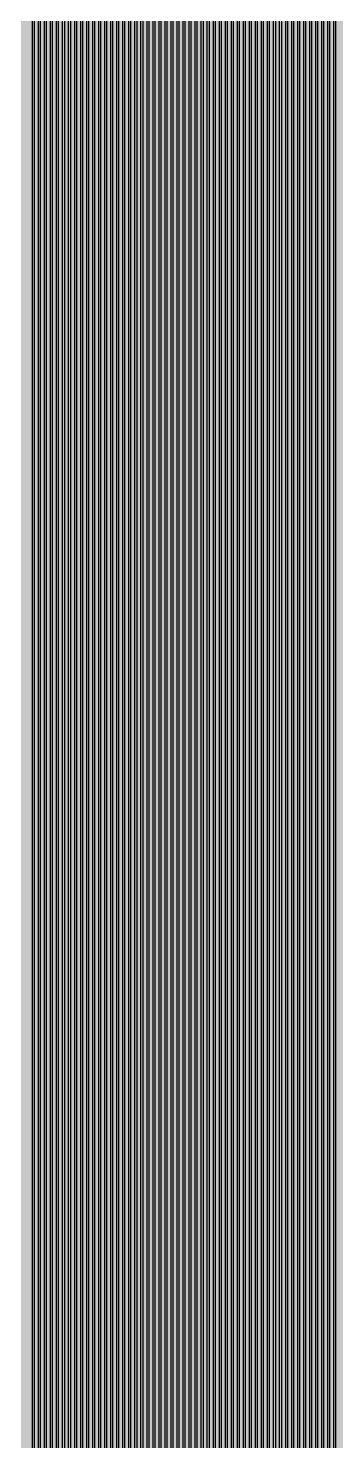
# Model space of a CAD drawing. Header units: metres. Extents: x -7231 to 10969, y -37556 to 1873.
# Drawn here: x 1692 to 2049, y -4676 to -3039 of the extents above; entities that cross this region are included whole.
import ezdxf

# ---------------------------------------------------------------- set-up
doc = ezdxf.new("R2010")
doc.units = ezdxf.units.M
doc.layers.add('Metal1', color=4, linetype='CONTINUOUS')
doc.layers.add('Polyimide', color=7, linetype='CONTINUOUS')

msp = doc.modelspace()

# ---------------------------------------------------------------- hatches: boundary and pattern name
at = {"layer": 'Polyimide'}
msp.add_hatch(color=7, dxfattribs=at).paths.add_polyline_path([(4065.7, -468), (4066.7, -502), (4068.5, -536), (4071.4, -570), (4075.5, -604), (4081, -638), (4088, -672), (4096.5, -706), (4106.6, -740), (4118.3, -774), (4131.6, -808), (4146.5, -842), (4162.9, -876), (4180.7, -910), (4199.8, -944), (4220.2, -978), (4241.7, -1012), (4264.2, -1046), (4287.5, -1080), (4311.5, -1114), (4336, -1148), (4360.9, -1182), (4385.9, -1216), (4410.9, -1250), (4435.7, -1284), (4460.2, -1318), (4484.2, -1352), (4507.5, -1385.9), (4530, -1419.9), (4551.5, -1453.9), (4571.9, -1487.9), (4591.1, -1521.9), (4608.9, -1555.9), (4625.3, -1589.9), (4640.1, -1623.9), (4653.4, -1657.9), (4665.1, -1691.9), (4675.2, -1725.9), (4683.7, -1759.9), (4690.7, -1793.9), (4696.2, -1827.9), (4700.3, -1861.9), (4703.2, -1895.9), (4705.1, -1929.9), (4706.1, -1963.9), (4706.4, -1997.9), (4706.5, -2031.9), (4706.5, -4793), (4710, -4838.4), (4720.2, -4882.7), (4737.1, -4925), (4760.1, -4964.2), (4788.9, -4999.5), (4822.6, -5030), (4860.5, -5055.1), (4901.8, -5074.2), (4901.8, -5074.2), (4970.7, -5105.2), (5034.7, -5145.3), (5092.8, -5193.5), (5143.8, -5249.2), (5186.9, -5311.2), (5221.2, -5378.4), (5246.2, -5449.7), (5261.4, -5523.7), (5266.5, -5599), (5261.4, -5674.3), (5246.2, -5748.3), (5221.2, -5819.6), (5186.9, -5886.8), (5143.8, -5948.8), (5092.8, -6004.5), (5034.7, -6052.7), (4970.7, -6092.8), (4901.8, -6123.8), (4860.5, -6142.9), (4822.6, -6168), (4788.9, -6198.5), (4760.1, -6233.8), (4737.1, -6273), (4720.2, -6315.3), (4710, -6359.6), (4706.5, -6405), (4706.5, -9221.5), (4710, -9266.9), (4720.2, -9311.2), (4737.1, -9353.5), (4760.1, -9392.7), (4788.9, -9428), (4822.6, -9458.5), (4860.5, -9483.6), (4901.8, -9502.7), (4970.7, -9533.7), (5034.7, -9573.8), (5092.8, -9622), (5143.8, -9677.7), (5186.9, -9739.7), (5221.2, -9806.9), (5246.2, -9878.2), (5261.4, -9952.2), (5266.5, -10027.5), (5261.4, -10102.8), (5246.2, -10176.8), (5221.2, -10248.1), (5186.9, -10315.3), (5143.8, -10377.3), (5092.8, -10433), (5034.7, -10481.2), (4970.7, -10521.3), (4901.8, -10552.3), (4860.5, -10571.4), (4822.6, -10596.5), (4788.9, -10627), (4760.1, -10662.3), (4737.1, -10701.5), (4720.2, -10743.8), (4710, -10788.1), (4706.5, -10833.5), (4706.5, -13650), (4710, -13695.4), (4720.2, -13739.7), (4737.1, -13782), (4760.1, -13821.2), (4788.9, -13856.5), (4822.6, -13887), (4860.5, -13912.1), (4901.8, -13931.2), (4970.7, -13962.2), (5034.7, -14002.2), (5092.8, -14050.5), (5143.8, -14106.2), (5186.9, -14168.2), (5221.2, -14235.4), (5246.2, -14306.7), (5261.4, -14380.7), (5266.5, -14456), (5261.4, -14531.3), (5246.2, -14605.3), (5221.2, -14676.5), (5186.9, -14743.8), (5143.8, -14805.8), (5092.8, -14861.5), (5034.7, -14909.7), (4970.7, -14949.8), (4901.8, -14980.8), (4860.5, -14999.9), (4822.6, -15025), (4788.9, -15055.5), (4760.1, -15090.8), (4737.1, -15130), (4720.2, -15172.3), (4710, -15216.6), (4706.5, -15262), (4706.5, -15456), (4720.9, -15750), (4764.1, -16041.3), (4835.7, -16326.8), (4934.9, -16604), (5060.7, -16870.2), (5212.1, -17122.7), (5387.5, -17359.2), (5585.2, -17577.3), (5803.3, -17775), (6039.8, -17950.4), (6292.3, -18101.8), (6558.4, -18227.6), (6835.6, -18326.8), (7121.2, -18398.3), (7412.4, -18441.5), (7706.5, -18456), (9969, -18456), (10047.4, -18459.8), (10125.1, -18471.4), (10201.2, -18490.4), (10275.2, -18516.9), (10346.1, -18550.5), (10413.5, -18590.8), (10476.5, -18637.6), (10534.7, -18690.3), (10587.4, -18748.5), (10634.2, -18811.5), (10674.5, -18878.9), (10708.1, -18949.8), (10734.6, -19023.8), (10753.6, -19099.9), (10765.2, -19177.6), (10769, -19256), (10769, -20895.8), (10730.2, -20951.4), (10694.6, -21009.1), (10662.2, -21068.6), (10633.2, -21129.9), (10607.6, -21192.7), (10585.5, -21256.7), (10566.9, -21322), (10552, -21388.1), (10540.8, -21455), (10533.4, -21522.3), (10529.6, -21590), (10529.6, -21657.8), (10533.4, -21725.5), (10540.8, -21792.9), (10552, -21859.7), (10566.9, -21925.9), (10585.5, -21991.1), (10607.6, -22055.2), (10633.2, -22117.9), (10662.2, -22179.2), (10694.6, -22238.7), (10730.2, -22296.4), (10769, -22352), (10769, -32454.2), (10728.7, -32510.5), (10691.7, -32568.9), (10658, -32629.3), (10627.8, -32691.6), (10601.2, -32755.4), (10578.2, -32820.7), (10558.9, -32887.1), (10543.4, -32954.5), (10531.8, -33022.7), (10524, -33091.4), (10520.1, -33160.5), (10520.1, -33229.7), (10524, -33298.8), (10531.8, -33367.5), (10543.4, -33435.7), (10558.9, -33503.1), (10578.2, -33569.5), (10601.2, -33634.8), (10627.8, -33698.6), (10658, -33760.8), (10691.7, -33821.3), (10728.7, -33879.7), (10769, -33936), (10769, -36556), (10765.2, -36634.4), (10753.6, -36712.1), (10734.6, -36788.2), (10708.1, -36862.1), (10674.5, -36933.1), (10634.2, -37000.5), (10587.4, -37063.5), (10534.7, -37121.7), (10476.5, -37174.4), (10413.5, -37221.2), (10346.1, -37261.5), (10275.2, -37295.1), (10201.2, -37321.6), (10125.1, -37340.6), (10047.4, -37352.1), (9969, -37356), (-6231, -37356), (-6309.4, -37352.1), (-6387.1, -37340.6), (-6463.2, -37321.6), (-6537.2, -37295.1), (-6608.1, -37261.5), (-6675.5, -37221.2), (-6738.5, -37174.4), (-6796.7, -37121.7), (-6849.4, -37063.5), (-6896.2, -37000.5), (-6936.5, -36933.1), (-6970.1, -36862.1), (-6996.6, -36788.2), (-7015.6, -36712.1), (-7027.2, -36634.4), (-7031, -36556), (-7031, -33936), (-6990.7, -33879.8), (-6953.7, -33821.3), (-6920, -33760.9), (-6889.8, -33698.6), (-6863.2, -33634.8), (-6840.2, -33569.5), (-6820.9, -33503.1), (-6805.4, -33435.7), (-6793.7, -33367.5), (-6785.9, -33298.8), (-6782, -33229.7), (-6782, -33160.5), (-6785.9, -33091.4), (-6793.7, -33022.7), (-6805.4, -32954.5), (-6820.9, -32887.1), (-6840.2, -32820.6), (-6863.2, -32755.4), (-6889.8, -32691.5), (-6920, -32629.3), (-6953.7, -32568.9), (-6990.7, -32510.4), (-7031, -32454.2), (-7031, -22364.8), (-6990.7, -22308.6), (-6953.7, -22250.1), (-6920, -22189.7), (-6889.8, -22127.5), (-6863.2, -22063.6), (-6840.2, -21998.4), (-6820.9, -21931.9), (-6805.4, -21864.5), (-6793.7, -21796.3), (-6785.9, -21727.6), (-6782, -21658.5), (-6782, -21589.3), (-6785.9, -21520.3), (-6793.7, -21451.5), (-6805.4, -21383.3), (-6820.9, -21315.9), (-6840.2, -21249.5), (-6863.2, -21184.2), (-6889.8, -21120.4), (-6920, -21058.1), (-6953.7, -20997.7), (-6990.7, -20939.3), (-7031, -20883), (-7031, -19256), (-7027.2, -19177.6), (-7015.6, -19099.9), (-6996.6, -19023.8), (-6970.1, -18949.8), (-6936.5, -18878.9), (-6896.2, -18811.5), (-6849.4, -18748.5), (-6796.7, -18690.3), (-6738.5, -18637.6), (-6675.5, -18590.8), (-6608.1, -18550.5), (-6537.2, -18516.9), (-6463.2, -18490.4), (-6387.1, -18471.4), (-6309.4, -18459.8), (-6231, -18456), (-3968.5, -18456), (-3674.4, -18441.5), (-3383.2, -18398.3), (-3097.6, -18326.8), (-2820.4, -18227.6), (-2554.3, -18101.8), (-2301.8, -17950.4), (-2065.3, -17775), (-1847.2, -17577.3), (-1649.5, -17359.2), (-1474.1, -17122.7), (-1322.7, -16870.2), (-1196.9, -16604), (-1097.7, -16326.8), (-1026.1, -16041.3), (-982.9, -15750), (-968.5, -15456), (-968.5, -15262), (-972, -15216.6), (-982.2, -15172.3), (-999.1, -15130), (-1022.1, -15090.8), (-1050.9, -15055.5), (-1084.6, -15025), (-1122.5, -14999.9), (-1163.8, -14980.8), (-1232.7, -14949.8), (-1296.7, -14909.7), (-1354.8, -14861.5), (-1405.8, -14805.8), (-1448.9, -14743.8), (-1483.2, -14676.5), (-1508.2, -14605.3), (-1523.4, -14531.3), (-1528.5, -14456), (-1523.4, -14380.7), (-1508.2, -14306.7), (-1483.2, -14235.4), (-1448.9, -14168.2), (-1405.8, -14106.2), (-1354.8, -14050.5), (-1296.7, -14002.2), (-1232.7, -13962.2), (-1163.8, -13931.2), (-1122.5, -13912.1), (-1084.6, -13887), (-1050.9, -13856.5), (-1022.1, -13821.2), (-999.1, -13782), (-982.2, -13739.7), (-972, -13695.4), (-968.5, -13650), (-968.5, -12309.6), (-972, -12264.3), (-982.2, -12219.9), (-999.1, -12177.7), (-1022.1, -12138.5), (-1050.9, -12103.2), (-1084.6, -12072.6), (-1122.5, -12047.5), (-1163.8, -12028.5), (-1232.7, -11997.4), (-1296.7, -11957.4), (-1354.8, -11909.1), (-1405.8, -11853.5), (-1448.9, -11791.5), (-1483.2, -11724.2), (-1508.2, -11653), (-1523.4, -11579), (-1528.5, -11503.7), (-1523.4, -11428.3), (-1508.2, -11354.4), (-1483.2, -11283.1), (-1448.9, -11215.9), (-1405.8, -11153.8), (-1354.8, -11098.2), (-1296.7, -11049.9), (-1232.7, -11009.9), (-1163.8, -10978.8), (-1122.5, -10959.8), (-1084.6, -10934.7), (-1050.9, -10904.1), (-1022.1, -10868.9), (-999.1, -10829.6), (-982.2, -10787.4), (-972, -10743), (-968.5, -10697.7), (-968.5, -9357.3), (-972, -9311.9), (-982.2, -9267.6), (-999.1, -9225.4), (-1022.1, -9186.1), (-1050.9, -9150.8), (-1084.6, -9120.3), (-1122.5, -9095.2), (-1163.8, -9076.2), (-1163.8, -9076.2), (-1232.7, -9045.1), (-1296.7, -9005.1), (-1354.8, -8956.8), (-1405.8, -8901.1), (-1448.9, -8839.1), (-1483.2, -8771.9), (-1508.2, -8700.6), (-1523.4, -8626.7), (-1528.5, -8551.3), (-1523.4, -8476), (-1508.2, -8402), (-1483.2, -8330.8), (-1448.9, -8263.5), (-1405.8, -8201.5), (-1354.8, -8145.9), (-1296.7, -8097.6), (-1232.7, -8057.6), (-1163.8, -8026.5), (-1163.8, -8026.5), (-1122.5, -8007.4), (-1084.6, -7982.4), (-1050.9, -7951.8), (-1022.1, -7916.5), (-999.1, -7877.3), (-982.2, -7835), (-972, -7790.7), (-968.5, -7745.4), (-968.5, -6405), (-972, -6359.6), (-982.2, -6315.3), (-999.1, -6273), (-1022.1, -6233.8), (-1050.9, -6198.5), (-1084.6, -6168), (-1122.5, -6142.9), (-1163.8, -6123.8), (-1163.8, -6123.8), (-1232.7, -6092.8), (-1296.7, -6052.7), (-1354.8, -6004.5), (-1405.8, -5948.8), (-1448.9, -5886.8), (-1483.2, -5819.6), (-1508.2, -5748.3), (-1523.4, -5674.3), (-1528.5, -5599), (-1523.4, -5523.7), (-1508.2, -5449.7), (-1483.2, -5378.4), (-1448.9, -5311.2), (-1405.8, -5249.2), (-1354.8, -5193.5), (-1296.7, -5145.3), (-1232.7, -5105.2), (-1163.8, -5074.2), (-1163.8, -5074.2), (-1122.5, -5055.1), (-1084.6, -5030), (-1050.9, -4999.5), (-1022.1, -4964.2), (-999.1, -4925), (-982.2, -4882.7), (-972, -4838.4), (-968.5, -4793), (-968.5, -2031.9), (-968.4, -1997.9), (-968.1, -1963.9), (-967.1, -1929.9), (-965.2, -1895.9), (-962.2, -1861.9), (-958, -1827.9), (-952.4, -1793.9), (-945.3, -1759.9), (-936.6, -1725.9), (-926.4, -1691.9), (-914.4, -1657.9), (-900.9, -1623.9), (-885.7, -1589.9), (-869.1, -1555.9), (-850.9, -1521.9), (-831.4, -1487.9), (-810.6, -1453.9), (-788.7, -1419.9), (-765.8, -1385.9), (-742.1, -1352), (-717.6, -1318), (-692.7, -1284), (-667.4, -1250), (-641.9, -1216), (-616.4, -1182), (-591.1, -1148), (-566.1, -1114), (-541.7, -1080), (-517.9, -1046), (-495, -1012), (-473.1, -978), (-452.4, -944), (-432.8, -910), (-414.7, -876), (-398, -842), (-382.9, -808), (-369.3, -774), (-357.4, -740), (-347.1, -706), (-338.4, -672), (-331.3, -638), (-325.7, -604), (-321.5, -570), (-318.6, -536), (-316.7, -502), (-315.7, -468), (-315.3, -434), (-315.2, -400), (-315.2, 401), (-315.2, 451), (-315.2, 1644), (-270.2, 1644), (-270, 1637.1), (-269.4, 1630.3), (-268.2, 1623.5), (-266.7, 1616.8), (-264.7, 1610.2), (-262.3, 1603.8), (-259.4, 1597.6), (-256.2, 1591.5), (-252.6, 1585.7), (-248.6, 1580.1), (-244.2, 1574.8), (-239.5, 1569.8), (-234.5, 1565.1), (-229.2, 1560.7), (-223.6, 1556.7), (-217.8, 1553.1), (-211.7, 1549.8), (-205.4, 1547), (-199, 1544.6), (-192.4, 1542.6), (-185.7, 1541), (-179, 1539.9), (-172.1, 1539.2), (-165.2, 1539), (-158.4, 1539.2), (-151.5, 1539.9), (-144.8, 1541), (-138.1, 1542.6), (-131.5, 1544.6), (-125.1, 1547), (-118.8, 1549.8), (-112.8, 1553.1), (-106.9, 1556.7), (-101.3, 1560.7), (-96, 1565.1), (-91, 1569.8), (-86.3, 1574.8), (-81.9, 1580.1), (-77.9, 1585.7), (-74.3, 1591.5), (-71.1, 1597.6), (-68.2, 1603.8), (-65.8, 1610.2), (-63.8, 1616.8), (-62.3, 1623.5), (-61.1, 1630.3), (-60.5, 1637.1), (-60.2, 1644), (1853, 1644), (1853, 1573), (3815.2, 1573), (3815.5, 1579.5), (3816.1, 1586.1), (3817.2, 1592.5), (3818.7, 1598.9), (3820.6, 1605.1), (3822.9, 1611.3), (3825.6, 1617.2), (3828.6, 1623), (3832.1, 1628.6), (3835.9, 1633.9), (3840.1, 1638.9), (3844.5, 1643.7), (3849.3, 1648.2), (3854.4, 1652.3), (3859.7, 1656.1), (3865.2, 1659.6), (3871, 1662.7), (3877, 1665.4), (3883.1, 1667.7), (3889.4, 1669.6), (3895.7, 1671.1), (3902.2, 1672.1), (3908.7, 1672.8), (3915.2, 1673), (3921.8, 1672.8), (3928.3, 1672.1), (3934.8, 1671.1), (3941.1, 1669.6), (3947.4, 1667.7), (3953.5, 1665.4), (3959.5, 1662.7), (3965.2, 1659.6), (3970.8, 1656.1), (3976.1, 1652.3), (3981.2, 1648.2), (3986, 1643.7), (3990.4, 1638.9), (3994.6, 1633.9), (3998.4, 1628.6), (4001.9, 1623), (4004.9, 1617.2), (4007.6, 1611.3), (4009.9, 1605.1), (4011.8, 1598.9), (4013.3, 1592.5), (4014.4, 1586.1), (4015, 1579.5), (4015.2, 1573), (4065.2, 1573), (4065.2, 451), (4065.2, 401), (4065.2, -400), (4065.3, -434), (4065.7, -468)])

# ---------------------------------------------------------------- linework, layer by layer
at = {"layer": 'Metal1'}
for points in [[(1696.5, -16631.9), (1696.5, -2031.9), (1696.1, -1987.9), (1695.8, -1943.9), (1695.4, -1899.9), (1695.1, -1855.8), (1694.7, -1811.8), (1694.4, -1767.8), (1694, -1723.8), (1693.7, -1679.8), (1693.3, -1635.8), (1693, -1591.7), (1692.7, -1547.7), (1692.4, -1503.7), (1692.1, -1459.7), (1691.8, -1415.7), (1691.5, -1371.6)], [(1693.5, -1371.6), (1693.8, -1415.6), (1694.1, -1459.7), (1694.4, -1503.7), (1694.7, -1547.7), (1695, -1591.7), (1695.3, -1635.7), (1695.7, -1679.8), (1696, -1723.8), (1696.4, -1767.8), (1696.7, -1811.8), (1697.1, -1855.8), (1697.4, -1899.8), (1697.8, -1943.9), (1698.1, -1987.9), (1698.5, -2031.9), (1698.5, -16631.9)], [(1703.5, -16631.9), (1703.5, -2031.9), (1703.1, -1987.9), (1702.8, -1943.9), (1702.4, -1899.9), (1702, -1855.8), (1701.6, -1811.8), (1701.3, -1767.8), (1700.9, -1723.8), (1700.5, -1679.8), (1700.2, -1635.8), (1699.8, -1591.7), (1699.5, -1547.7), (1699.2, -1503.7), (1698.9, -1459.7), (1698.6, -1415.7), (1698.3, -1371.6)], [(1700.3, -1371.6), (1700.6, -1415.6), (1700.9, -1459.7), (1701.2, -1503.7), (1701.5, -1547.7), (1701.8, -1591.7), (1702.2, -1635.7), (1702.5, -1679.8), (1702.9, -1723.8), (1703.3, -1767.8), (1703.6, -1811.8), (1704, -1855.8), (1704.4, -1899.8), (1704.8, -1943.9), (1705.1, -1987.9), (1705.5, -2031.9), (1705.5, -16631.9)], [(1710.5, -16631.9), (1710.5, -2031.9), (1710, -1987.9), (1709.6, -1943.9), (1709.1, -1899.9), (1708.6, -1855.8), (1708.2, -1811.8), (1707.7, -1767.8), (1707.2, -1723.8), (1706.8, -1679.8), (1706.3, -1635.8), (1705.9, -1591.7), (1705.5, -1547.7), (1705.1, -1503.7), (1704.7, -1459.7), (1704.3, -1415.7), (1703.9, -1371.6)], [(1705.9, -1371.6), (1706.3, -1415.6), (1706.7, -1459.7), (1707.1, -1503.7), (1707.5, -1547.7), (1707.9, -1591.7), (1708.3, -1635.7), (1708.8, -1679.8), (1709.2, -1723.8), (1709.7, -1767.8), (1710.2, -1811.8), (1710.6, -1855.8), (1711.1, -1899.8), (1711.6, -1943.9), (1712, -1987.9), (1712.5, -2031.9), (1712.5, -16631.9)], [(1717.5, -16631.9), (1717.5, -2031.9), (1716.9, -1987.9), (1716.4, -1943.9), (1715.8, -1899.9), (1715.2, -1855.9), (1714.7, -1811.8), (1714.1, -1767.8), (1713.5, -1723.8), (1713, -1679.8), (1712.5, -1635.8), (1711.9, -1591.7), (1711.4, -1547.7), (1711, -1503.7), (1710.5, -1459.7), (1710, -1415.7), (1709.6, -1371.6)], [(1711.6, -1371.6), (1712, -1415.6), (1712.5, -1459.7), (1713, -1503.7), (1713.4, -1547.7), (1713.9, -1591.7), (1714.5, -1635.7), (1715, -1679.7), (1715.5, -1723.8), (1716.1, -1767.8), (1716.7, -1811.8), (1717.2, -1855.8), (1717.8, -1899.8), (1718.4, -1943.9), (1718.9, -1987.9), (1719.5, -2031.9), (1719.5, -16631.9)], [(1724.5, -16631.9), (1724.5, -2031.9), (1723.8, -1987.9), (1723.2, -1943.9), (1722.5, -1899.9), (1721.9, -1855.9), (1721.2, -1811.8), (1720.5, -1767.8), (1719.9, -1723.8), (1719.2, -1679.8), (1718.6, -1635.8), (1718, -1591.7), (1717.4, -1547.7), (1716.8, -1503.7), (1716.3, -1459.7), (1715.8, -1415.7), (1715.2, -1371.6)], [(1717.2, -1371.6), (1717.8, -1415.6), (1718.3, -1459.7), (1718.8, -1503.7), (1719.4, -1547.7), (1720, -1591.7), (1720.6, -1635.7), (1721.2, -1679.7), (1721.9, -1723.8), (1722.5, -1767.8), (1723.2, -1811.8), (1723.9, -1855.8), (1724.5, -1899.8), (1725.2, -1943.9), (1725.8, -1987.9), (1726.5, -2031.9), (1726.5, -16631.9)], [(1731.5, -16631.9), (1731.5, -2031.9), (1730.7, -1987.9), (1730, -1943.9), (1729.2, -1899.9), (1728.5, -1855.9), (1727.7, -1811.8), (1727, -1767.8), (1726.2, -1723.8), (1725.5, -1679.8), (1724.7, -1635.8), (1724.1, -1591.7), (1723.4, -1547.7), (1722.7, -1503.7), (1722.1, -1459.7), (1721.5, -1415.7), (1720.9, -1371.6)], [(1722.9, -1371.6), (1723.5, -1415.6), (1724.1, -1459.7), (1724.7, -1503.7), (1725.4, -1547.7), (1726.1, -1591.7), (1726.7, -1635.7), (1727.5, -1679.7), (1728.2, -1723.8), (1729, -1767.8), (1729.7, -1811.8), (1730.5, -1855.8), (1731.2, -1899.8), (1732, -1943.9), (1732.7, -1987.9), (1733.5, -2031.9), (1733.5, -16631.9)], [(1738.5, -16631.9), (1738.5, -2031.9), (1737.6, -1987.9), (1736.8, -1943.9), (1735.9, -1899.9), (1735.1, -1855.9), (1734.2, -1811.8), (1733.4, -1767.8), (1732.5, -1723.8), (1731.7, -1679.8), (1730.9, -1635.8), (1730.1, -1591.7), (1729.4, -1547.7), (1728.6, -1503.7), (1727.9, -1459.7), (1727.2, -1415.7), (1726.6, -1371.6)], [(1728.6, -1371.6), (1729.2, -1415.6), (1729.9, -1459.7), (1730.6, -1503.7), (1731.4, -1547.7), (1732.1, -1591.7), (1732.9, -1635.7), (1733.7, -1679.7), (1734.5, -1723.8), (1735.4, -1767.8), (1736.2, -1811.8), (1737.1, -1855.8), (1737.9, -1899.8), (1738.8, -1943.9), (1739.6, -1987.9), (1740.5, -2031.9), (1740.5, -16631.9)], [(1745.5, -16631.9), (1745.5, -2031.9), (1744.6, -1987.9), (1743.6, -1943.9), (1742.7, -1899.9), (1741.7, -1855.9), (1740.8, -1811.8), (1739.8, -1767.8), (1738.9, -1723.8), (1737.9, -1679.8), (1737, -1635.8), (1736.2, -1591.7), (1735.3, -1547.7), (1734.5, -1503.7), (1733.7, -1459.7), (1733, -1415.7), (1732.2, -1371.6)], [(1734.2, -1371.6), (1735, -1415.6), (1735.7, -1459.6), (1736.5, -1503.7), (1737.3, -1547.7), (1738.2, -1591.7), (1739, -1635.7), (1739.9, -1679.7), (1740.9, -1723.8), (1741.8, -1767.8), (1742.8, -1811.8), (1743.7, -1855.8), (1744.7, -1899.8), (1745.6, -1943.9), (1746.6, -1987.9), (1747.5, -2031.9), (1747.5, -16631.9)], [(1752.5, -16631.9), (1752.5, -2031.9), (1751.5, -1987.9), (1750.4, -1943.9), (1749.4, -1899.9), (1748.3, -1855.9), (1747.3, -1811.8), (1746.2, -1767.8), (1745.2, -1723.8), (1744.2, -1679.8), (1743.2, -1635.8), (1742.2, -1591.7), (1741.3, -1547.7), (1740.4, -1503.7), (1739.5, -1459.7), (1738.7, -1415.7), (1737.9, -1371.6)], [(1739.9, -1371.6), (1740.7, -1415.6), (1741.5, -1459.6), (1742.4, -1503.7), (1743.3, -1547.7), (1744.2, -1591.7), (1745.2, -1635.7), (1746.2, -1679.7), (1747.2, -1723.8), (1748.2, -1767.8), (1749.3, -1811.8), (1750.3, -1855.8), (1751.4, -1899.8), (1752.4, -1943.9), (1753.5, -1987.9), (1754.5, -2031.9), (1754.5, -16631.9)], [(1759.5, -16631.9), (1759.5, -2031.9), (1758.4, -1987.9), (1757.2, -1943.9), (1756.1, -1899.9), (1754.9, -1855.9), (1753.8, -1811.8), (1752.7, -1767.8), (1751.5, -1723.8), (1750.4, -1679.8), (1749.3, -1635.8), (1748.3, -1591.7), (1747.3, -1547.7), (1746.3, -1503.7), (1745.3, -1459.7), (1744.4, -1415.7), (1743.5, -1371.6)], [(1745.5, -1371.6), (1746.4, -1415.6), (1747.3, -1459.6), (1748.3, -1503.7), (1749.3, -1547.7), (1750.3, -1591.7), (1751.3, -1635.7), (1752.4, -1679.7), (1753.5, -1723.8), (1754.7, -1767.8), (1755.8, -1811.8), (1756.9, -1855.8), (1758.1, -1899.8), (1759.2, -1943.9), (1760.4, -1987.9), (1761.5, -2031.9), (1761.5, -16631.9)], [(1766.5, -16631.9), (1766.5, -2031.9), (1765.3, -1987.9), (1764, -1943.9), (1762.8, -1899.9), (1761.6, -1855.9), (1760.3, -1811.8), (1759.1, -1767.8), (1757.8, -1723.8), (1756.6, -1679.8), (1755.5, -1635.8), (1754.3, -1591.7), (1753.2, -1547.7), (1752.2, -1503.7), (1751.2, -1459.7), (1750.2, -1415.7), (1749.2, -1371.7)], [(1751.2, -1371.6), (1752.2, -1415.6), (1753.2, -1459.6), (1754.2, -1503.7), (1755.2, -1547.7), (1756.3, -1591.7), (1757.5, -1635.7), (1758.6, -1679.7), (1759.8, -1723.8), (1761.1, -1767.8), (1762.3, -1811.8), (1763.6, -1855.8), (1764.8, -1899.8), (1766, -1943.8), (1767.3, -1987.9), (1768.5, -2031.9), (1768.5, -16631.9)], [(1773.5, -16631.9), (1773.5, -2031.9), (1772.2, -1987.9), (1770.8, -1943.9), (1769.5, -1899.9), (1768.2, -1855.9), (1766.8, -1811.8), (1765.5, -1767.8), (1764.2, -1723.8), (1762.9, -1679.8), (1761.6, -1635.8), (1760.4, -1591.8), (1759.2, -1547.7), (1758.1, -1503.7), (1757, -1459.7), (1755.9, -1415.7), (1754.9, -1371.7)], [(1756.9, -1371.6), (1757.9, -1415.6), (1759, -1459.6), (1760.1, -1503.7), (1761.2, -1547.7), (1762.4, -1591.7), (1763.6, -1635.7), (1764.9, -1679.7), (1766.2, -1723.8), (1767.5, -1767.8), (1768.8, -1811.8), (1770.2, -1855.8), (1771.5, -1899.8), (1772.8, -1943.8), (1774.2, -1987.9), (1775.5, -2031.9), (1775.5, -16631.9)], [(1780.5, -16631.9), (1780.5, -2031.9), (1779.1, -1987.9), (1777.6, -1943.9), (1776.2, -1899.9), (1774.8, -1855.9), (1773.4, -1811.9), (1771.9, -1767.8), (1770.5, -1723.8), (1769.1, -1679.8), (1767.8, -1635.8), (1766.5, -1591.8), (1765.2, -1547.7), (1764, -1503.7), (1762.8, -1459.7), (1761.6, -1415.7), (1760.5, -1371.7)], [(1762.5, -1371.6), (1763.6, -1415.6), (1764.8, -1459.6), (1766, -1503.7), (1767.2, -1547.7), (1768.5, -1591.7), (1769.8, -1635.7), (1771.1, -1679.7), (1772.5, -1723.7), (1773.9, -1767.8), (1775.4, -1811.8), (1776.8, -1855.8), (1778.2, -1899.8), (1779.6, -1943.8), (1781.1, -1987.9), (1782.5, -2031.9), (1782.5, -16631.9)], [(1787.5, -16631.9), (1787.5, -2031.9), (1786, -1987.9), (1784.5, -1943.9), (1782.9, -1899.9), (1781.4, -1855.9), (1779.9, -1811.9), (1778.4, -1767.8), (1776.8, -1723.8), (1775.3, -1679.8), (1773.9, -1635.8), (1772.5, -1591.8), (1771.2, -1547.7), (1769.9, -1503.7), (1768.6, -1459.7), (1767.4, -1415.7), (1766.2, -1371.7)], [(1768.2, -1371.6), (1769.4, -1415.6), (1770.6, -1459.6), (1771.9, -1503.7), (1773.2, -1547.7), (1774.5, -1591.7), (1775.9, -1635.7), (1777.3, -1679.7), (1778.8, -1723.7), (1780.4, -1767.8), (1781.9, -1811.8), (1783.4, -1855.8), (1784.9, -1899.8), (1786.5, -1943.8), (1788, -1987.9), (1789.5, -2031.9), (1789.5, -16631.9)], [(1794.5, -16631.9), (1794.5, -2031.9), (1792.9, -1987.9), (1791.3, -1943.9), (1789.6, -1899.9), (1788, -1855.9), (1786.4, -1811.9), (1784.8, -1767.8), (1783.2, -1723.8), (1781.6, -1679.8), (1780.1, -1635.8), (1778.6, -1591.8), (1777.1, -1547.7), (1775.7, -1503.7), (1774.4, -1459.7), (1773.1, -1415.7), (1771.8, -1371.7)], [(1773.8, -1371.6), (1775.1, -1415.6), (1776.4, -1459.6), (1777.7, -1503.7), (1779.1, -1547.7), (1780.6, -1591.7), (1782.1, -1635.7), (1783.6, -1679.7), (1785.2, -1723.7), (1786.8, -1767.8), (1788.4, -1811.8), (1790, -1855.8), (1791.6, -1899.8), (1793.3, -1943.8), (1794.9, -1987.9), (1796.5, -2031.9), (1796.5, -16631.9)], [(1801.5, -16631.9), (1801.5, -2031.9), (1799.8, -1987.9), (1798.2, -1943.9), (1796.5, -1899.9), (1794.9, -1855.9), (1793.2, -1811.9), (1791.5, -1767.8), (1789.9, -1723.8), (1788.3, -1679.8), (1786.7, -1635.8), (1785.2, -1591.8), (1783.7, -1547.7), (1782.3, -1503.7), (1780.9, -1459.7), (1779.6, -1415.7), (1778.3, -1371.7)], [(1780.3, -1371.6), (1781.6, -1415.6), (1782.9, -1459.6), (1784.3, -1503.7), (1785.7, -1547.7), (1787.2, -1591.7), (1788.7, -1635.7), (1790.3, -1679.7), (1791.9, -1723.7), (1793.5, -1767.8), (1795.2, -1811.8), (1796.9, -1855.8), (1798.5, -1899.8), (1800.2, -1943.8), (1801.8, -1987.9), (1803.5, -2031.9), (1803.5, -16631.9)], [(1808.5, -16631.9), (1808.5, -2031.9), (1806.8, -1987.9), (1805.1, -1943.9), (1803.5, -1899.9), (1801.8, -1855.9), (1800.1, -1811.9), (1798.4, -1767.8), (1796.8, -1723.8), (1795.1, -1679.8), (1793.5, -1635.8), (1792, -1591.8), (1790.5, -1547.7), (1789.1, -1503.7), (1787.7, -1459.7), (1786.3, -1415.7), (1785, -1371.7)], [(1787, -1371.6), (1788.3, -1415.6), (1789.7, -1459.6), (1791.1, -1503.7), (1792.5, -1547.7), (1794, -1591.7), (1795.5, -1635.7), (1797.1, -1679.7), (1798.8, -1723.7), (1800.4, -1767.8), (1802.1, -1811.8), (1803.8, -1855.8), (1805.5, -1899.8), (1807.1, -1943.8), (1808.8, -1987.9), (1810.5, -2031.9), (1810.5, -16631.9)], [(1815.5, -16631.9), (1815.5, -2031.9), (1813.7, -1987.9), (1812, -1943.9), (1810.2, -1899.9), (1808.4, -1855.9), (1806.6, -1811.9), (1804.9, -1767.8), (1803.1, -1723.8), (1801.4, -1679.8), (1799.7, -1635.8), (1798.1, -1591.8), (1796.5, -1547.7), (1795, -1503.7), (1793.5, -1459.7), (1792.1, -1415.7), (1790.7, -1371.7)], [(1792.7, -1371.6), (1794.1, -1415.6), (1795.5, -1459.6), (1797, -1503.7), (1798.5, -1547.7), (1800.1, -1591.7), (1801.7, -1635.7), (1803.4, -1679.7), (1805.1, -1723.7), (1806.9, -1767.8), (1808.6, -1811.8), (1810.4, -1855.8), (1812.2, -1899.8), (1814, -1943.8), (1815.7, -1987.9), (1817.5, -2031.9), (1817.5, -16631.9)], [(1822.5, -16631.9), (1822.5, -2031.9), (1820.6, -1987.9), (1818.8, -1943.9), (1816.9, -1899.9), (1815, -1855.9), (1813.2, -1811.9), (1811.3, -1767.8), (1809.4, -1723.8), (1807.6, -1679.8), (1805.8, -1635.8), (1804.1, -1591.8), (1802.5, -1547.7), (1800.9, -1503.7), (1799.3, -1459.7), (1797.8, -1415.7), (1796.4, -1371.7)], [(1798.3, -1371.6), (1799.8, -1415.6), (1801.3, -1459.6), (1802.9, -1503.7), (1804.5, -1547.7), (1806.1, -1591.7), (1807.8, -1635.7), (1809.6, -1679.7), (1811.4, -1723.7), (1813.3, -1767.8), (1815.2, -1811.8), (1817, -1855.8), (1818.9, -1899.8), (1820.8, -1943.8), (1822.6, -1987.9), (1824.5, -2031.9), (1824.5, -16631.9)], [(1829.5, -16631.9), (1829.5, -2031.9), (1827.5, -1987.9), (1825.6, -1943.9), (1823.6, -1899.9), (1821.6, -1855.9), (1819.7, -1811.9), (1817.7, -1767.8), (1815.7, -1723.8), (1813.8, -1679.8), (1812, -1635.8), (1810.2, -1591.8), (1808.4, -1547.7), (1806.7, -1503.7), (1805.1, -1459.7), (1803.5, -1415.7), (1802, -1371.7)], [(1804, -1371.6), (1805.5, -1415.6), (1807.1, -1459.6), (1808.7, -1503.6), (1810.4, -1547.7), (1812.2, -1591.7), (1814, -1635.7), (1815.8, -1679.7), (1817.7, -1723.7), (1819.7, -1767.8), (1821.7, -1811.8), (1823.6, -1855.8), (1825.6, -1899.8), (1827.6, -1943.8), (1829.5, -1987.9), (1831.5, -2031.9), (1831.5, -16631.9)], [(1836.5, -16631.9), (1836.5, -2031.9), (1834.4, -1987.9), (1832.4, -1943.9), (1830.3, -1899.9), (1828.3, -1855.9), (1826.2, -1811.9), (1824.1, -1767.8), (1822.1, -1723.8), (1820.1, -1679.8), (1818.1, -1635.8), (1816.2, -1591.8), (1814.4, -1547.7), (1812.6, -1503.7), (1810.9, -1459.7), (1809.3, -1415.7), (1807.7, -1371.7)], [(1809.7, -1371.6), (1811.3, -1415.6), (1812.9, -1459.6), (1814.6, -1503.6), (1816.4, -1547.7), (1818.2, -1591.7), (1820.1, -1635.7), (1822.1, -1679.7), (1824.1, -1723.7), (1826.1, -1767.8), (1828.2, -1811.8), (1830.3, -1855.8), (1832.3, -1899.8), (1834.4, -1943.8), (1836.4, -1987.8), (1838.5, -2031.9), (1838.5, -16631.9)], [(1843.5, -16631.9), (1843.5, -2031.9), (1841.3, -1987.9), (1839.2, -1943.9), (1837, -1899.9), (1834.9, -1855.9), (1832.7, -1811.9), (1830.6, -1767.8), (1828.4, -1723.8), (1826.3, -1679.8), (1824.3, -1635.8), (1822.3, -1591.8), (1820.4, -1547.7), (1818.5, -1503.7), (1816.7, -1459.7), (1815, -1415.7), (1813.3, -1371.7)], [(1815.3, -1371.6), (1817, -1415.6), (1818.7, -1459.6), (1820.5, -1503.6), (1822.4, -1547.7), (1824.3, -1591.7), (1826.3, -1635.7), (1828.3, -1679.7), (1830.4, -1723.7), (1832.6, -1767.8), (1834.7, -1811.8), (1836.9, -1855.8), (1839, -1899.8), (1841.2, -1943.8), (1843.3, -1987.8), (1845.5, -2031.9), (1845.5, -16631.9)], [(1850.5, -16631.9), (1850.5, -2031.9), (1848.2, -1987.9), (1846, -1943.9), (1843.7, -1899.9), (1841.5, -1855.9), (1839.2, -1811.9), (1837, -1767.9), (1834.7, -1723.8), (1832.5, -1679.8), (1830.4, -1635.8), (1828.3, -1591.8), (1826.4, -1547.7), (1824.4, -1503.7), (1822.5, -1459.7), (1820.7, -1415.7), (1819, -1371.7)], [(1821, -1371.6), (1822.7, -1415.6), (1824.5, -1459.6), (1826.4, -1503.6), (1828.3, -1547.7), (1830.3, -1591.7), (1832.4, -1635.7), (1834.5, -1679.7), (1836.7, -1723.7), (1839, -1767.7), (1841.2, -1811.8), (1843.5, -1855.8), (1845.7, -1899.8), (1848, -1943.8), (1850.2, -1987.8), (1852.5, -2031.9), (1852.5, -16631.9)], [(1857.5, -16631.9), (1857.5, -2031.9), (1855.2, -1987.9), (1852.8, -1943.9), (1850.5, -1899.9), (1848.1, -1855.9), (1845.8, -1811.9), (1843.4, -1767.9), (1841.1, -1723.8), (1838.8, -1679.8), (1836.6, -1635.8), (1834.4, -1591.8), (1832.3, -1547.8), (1830.3, -1503.7), (1828.4, -1459.7), (1826.5, -1415.7), (1824.6, -1371.7)], [(1826.6, -1371.6), (1828.5, -1415.6), (1830.4, -1459.6), (1832.3, -1503.6), (1834.3, -1547.7), (1836.4, -1591.7), (1838.6, -1635.7), (1840.8, -1679.7), (1843.1, -1723.7), (1845.4, -1767.7), (1847.8, -1811.8), (1850.1, -1855.8), (1852.5, -1899.8), (1854.8, -1943.8), (1857.1, -1987.8), (1859.5, -2031.9), (1859.5, -16631.9)], [(1864.5, -16631.9), (1864.5, -2031.9), (1862.1, -1988), (1859.6, -1943.9), (1857.2, -1899.9), (1854.7, -1855.9), (1852.3, -1811.9), (1849.8, -1767.9), (1847.4, -1723.8), (1845, -1679.8), (1842.7, -1635.8), (1840.5, -1591.8), (1838.3, -1547.8), (1836.2, -1503.7), (1834.2, -1459.7), (1832.2, -1415.7), (1830.3, -1371.7)], [(1832.3, -1371.6), (1834.2, -1415.6), (1836.2, -1459.6), (1838.2, -1503.6), (1840.3, -1547.7), (1842.5, -1591.7), (1844.7, -1635.7), (1847, -1679.7), (1849.4, -1723.7), (1851.8, -1767.7), (1854.3, -1811.8), (1856.7, -1855.8), (1859.2, -1899.8), (1861.6, -1943.8), (1864.1, -1987.8), (1866.5, -2031.9), (1866.5, -16631.9)], [(1871.5, -16631.9), (1871.5, -2031.9), (1869, -1988), (1866.4, -1943.9), (1863.9, -1899.9), (1861.3, -1855.9), (1858.8, -1811.9), (1856.3, -1767.9), (1853.7, -1723.8), (1851.2, -1679.8), (1848.8, -1635.8), (1846.5, -1591.8), (1844.3, -1547.8), (1842.1, -1503.7), (1840, -1459.7), (1837.9, -1415.7), (1836, -1371.7)], [(1838, -1371.6), (1839.9, -1415.6), (1842, -1459.6), (1844.1, -1503.6), (1846.3, -1547.7), (1848.5, -1591.7), (1850.8, -1635.7), (1853.2, -1679.7), (1855.7, -1723.7), (1858.3, -1767.7), (1860.8, -1811.8), (1863.3, -1855.8), (1865.9, -1899.8), (1868.4, -1943.8), (1871, -1987.8), (1873.5, -2031.9), (1873.5, -16631.9)], [(1878.5, -16631.9), (1878.5, -2031.9), (1875.9, -1988), (1873.2, -1943.9), (1870.6, -1899.9), (1868, -1855.9), (1865.3, -1811.9), (1862.7, -1767.9), (1860.1, -1723.8), (1857.5, -1679.8), (1855, -1635.8), (1852.6, -1591.8), (1850.2, -1547.8), (1848, -1503.7), (1845.8, -1459.7), (1843.7, -1415.7), (1841.6, -1371.7)], [(1843.6, -1371.6), (1845.7, -1415.6), (1847.8, -1459.6), (1850, -1503.6), (1852.2, -1547.7), (1854.6, -1591.7), (1857, -1635.7), (1859.5, -1679.7), (1862, -1723.7), (1864.7, -1767.7), (1867.3, -1811.8), (1870, -1855.8), (1872.6, -1899.8), (1875.2, -1943.8), (1877.9, -1987.8), (1880.5, -2031.9), (1880.5, -16631.9)], [(1885.5, -16631.9), (1885.5, -2031.9), (1882.8, -1988), (1880, -1943.9), (1877.3, -1899.9), (1874.6, -1855.9), (1871.8, -1811.9), (1869.1, -1767.9), (1866.4, -1723.8), (1863.7, -1679.8), (1861.1, -1635.8), (1858.6, -1591.8), (1856.2, -1547.8), (1853.9, -1503.7), (1851.6, -1459.7), (1849.4, -1415.7), (1847.3, -1371.7)], [(1849.3, -1371.6), (1851.4, -1415.6), (1853.6, -1459.6), (1855.9, -1503.6), (1858.2, -1547.7), (1860.6, -1591.7), (1863.1, -1635.7), (1865.7, -1679.7), (1868.4, -1723.7), (1871.1, -1767.7), (1873.8, -1811.8), (1876.6, -1855.8), (1879.3, -1899.8), (1882, -1943.8), (1884.8, -1987.8), (1887.5, -2031.9), (1887.5, -16631.9)], [(1892.5, -16631.9), (1892.5, -2031.9), (1889.7, -1988), (1886.8, -1943.9), (1884, -1899.9), (1881.2, -1855.9), (1878.4, -1811.9), (1875.5, -1767.9), (1872.7, -1723.8), (1870, -1679.8), (1867.3, -1635.8), (1864.7, -1591.8), (1862.2, -1547.8), (1859.8, -1503.7), (1857.4, -1459.7), (1855.1, -1415.7), (1852.9, -1371.7)], [(1854.9, -1371.6), (1857.1, -1415.6), (1859.4, -1459.6), (1861.8, -1503.6), (1864.2, -1547.6), (1866.7, -1591.7), (1869.3, -1635.7), (1872, -1679.7), (1874.7, -1723.7), (1877.5, -1767.7), (1880.4, -1811.8), (1883.2, -1855.8), (1886, -1899.8), (1888.8, -1943.8), (1891.7, -1987.8), (1894.5, -2031.9), (1894.5, -16631.9)], [(1899.5, -16631.9), (1899.5, -2031.9), (1896.6, -1988), (1893.7, -1943.9), (1890.7, -1899.9), (1887.8, -1855.9), (1884.9, -1811.9), (1882, -1767.9), (1879, -1723.8), (1876.2, -1679.8), (1873.4, -1635.8), (1870.8, -1591.8), (1868.2, -1547.8), (1865.6, -1503.7), (1863.2, -1459.7), (1860.9, -1415.7), (1858.6, -1371.7)], [(1860.6, -1371.6), (1862.9, -1415.6), (1865.2, -1459.6), (1867.6, -1503.6), (1870.2, -1547.6), (1872.7, -1591.7), (1875.4, -1635.7), (1878.2, -1679.7), (1881, -1723.7), (1884, -1767.7), (1886.9, -1811.8), (1889.8, -1855.8), (1892.7, -1899.8), (1895.6, -1943.8), (1898.6, -1987.8), (1901.5, -2031.9), (1901.5, -16631.9)], [(1906.5, -16631.9), (1906.5, -2031.9), (1903.5, -1988), (1900.6, -1943.9), (1897.6, -1899.9), (1894.7, -1855.9), (1891.7, -1811.9), (1888.7, -1767.9), (1885.8, -1723.8), (1882.9, -1679.8), (1880.1, -1635.8), (1877.4, -1591.8), (1874.7, -1547.8), (1872.2, -1503.7), (1869.7, -1459.7), (1867.4, -1415.7), (1865.1, -1371.7)], [(1867.1, -1371.6), (1869.4, -1415.6), (1871.7, -1459.6), (1874.2, -1503.6), (1876.7, -1547.6), (1879.4, -1591.7), (1882.1, -1635.7), (1884.9, -1679.7), (1887.8, -1723.7), (1890.7, -1767.7), (1893.7, -1811.8), (1896.6, -1855.8), (1899.6, -1899.8), (1902.6, -1943.8), (1905.5, -1987.8), (1908.5, -2031.9), (1908.5, -16631.9)], [(1913.5, -16631.9), (1913.5, -2031.9), (1910.7, -1988), (1907.9, -1943.9), (1905.1, -1899.9), (1902.3, -1855.9), (1899.5, -1811.9), (1896.6, -1767.9), (1893.8, -1723.8), (1891.1, -1679.8), (1888.5, -1635.8), (1885.9, -1591.8), (1883.4, -1547.8), (1881, -1503.7), (1878.6, -1459.7), (1876.4, -1415.7), (1874.2, -1371.7)], [(1876.2, -1371.6), (1878.4, -1415.6), (1880.6, -1459.6), (1883, -1503.6), (1885.4, -1547.6), (1887.9, -1591.7), (1890.5, -1635.7), (1893.1, -1679.7), (1895.8, -1723.7), (1898.6, -1767.7), (1901.5, -1811.8), (1904.3, -1855.8), (1907.1, -1899.8), (1909.9, -1943.8), (1912.7, -1987.8), (1915.5, -2031.9), (1915.5, -16631.9)], [(1920.5, -16631.9), (1920.5, -2031.9), (1917.6, -1988), (1914.7, -1943.9), (1911.8, -1899.9), (1908.9, -1855.9), (1906, -1811.9), (1903.1, -1767.9), (1900.2, -1723.8), (1897.3, -1679.8), (1894.6, -1635.8), (1891.9, -1591.8), (1889.4, -1547.8), (1886.9, -1503.7), (1884.5, -1459.7), (1882.1, -1415.7), (1879.9, -1371.7)], [(1881.9, -1371.6), (1884.1, -1415.6), (1886.5, -1459.6), (1888.9, -1503.6), (1891.4, -1547.6), (1893.9, -1591.7), (1896.6, -1635.7), (1899.3, -1679.7), (1902.2, -1723.7), (1905.1, -1767.7), (1908, -1811.8), (1910.9, -1855.8), (1913.8, -1899.8), (1916.7, -1943.8), (1919.6, -1987.8), (1922.5, -2031.9), (1922.5, -16631.9)], [(1927.5, -16631.9), (1927.5, -2031.9), (1924.5, -1988), (1921.5, -1943.9), (1918.5, -1899.9), (1915.5, -1855.9), (1912.5, -1811.9), (1909.5, -1767.9), (1906.5, -1723.8), (1903.6, -1679.8), (1900.7, -1635.8), (1898, -1591.8), (1895.3, -1547.8), (1892.8, -1503.7), (1890.3, -1459.7), (1887.9, -1415.7), (1885.5, -1371.7)], [(1887.5, -1371.6), (1889.9, -1415.6), (1892.3, -1459.6), (1894.8, -1503.6), (1897.3, -1547.6), (1900, -1591.7), (1902.7, -1635.7), (1905.6, -1679.7), (1908.5, -1723.7), (1911.5, -1767.7), (1914.5, -1811.8), (1917.5, -1855.8), (1920.5, -1899.8), (1923.5, -1943.8), (1926.5, -1987.8), (1929.5, -2031.9), (1929.5, -16631.9)], [(1934.5, -16631.9), (1934.5, -2031.9), (1931.4, -1988), (1928.3, -1943.9), (1925.2, -1899.9), (1922.1, -1855.9), (1919, -1811.9), (1915.9, -1767.9), (1912.8, -1723.9), (1909.8, -1679.8), (1906.9, -1635.8), (1904.1, -1591.8), (1901.3, -1547.8), (1898.6, -1503.7), (1896.1, -1459.7), (1893.6, -1415.7), (1891.2, -1371.7)], [(1893.2, -1371.6), (1895.6, -1415.6), (1898.1, -1459.6), (1900.6, -1503.6), (1903.3, -1547.6), (1906.1, -1591.7), (1908.9, -1635.7), (1911.8, -1679.7), (1914.8, -1723.7), (1917.9, -1767.7), (1921, -1811.7), (1924.1, -1855.8), (1927.2, -1899.8), (1930.3, -1943.8), (1933.4, -1987.8), (1936.5, -2031.9), (1936.5, -16631.9)], [(1941.5, -16631.9), (1941.5, -2032), (1938.3, -1988), (1935.1, -1943.9), (1931.9, -1899.9), (1928.7, -1855.9), (1925.5, -1811.9), (1922.3, -1767.9), (1919.2, -1723.9), (1916.1, -1679.8), (1913, -1635.8), (1910.1, -1591.8), (1907.3, -1547.8), (1904.5, -1503.7), (1901.9, -1459.7), (1899.3, -1415.7), (1896.8, -1371.7)], [(1898.8, -1371.6), (1901.3, -1415.6), (1903.9, -1459.6), (1906.5, -1503.6), (1909.3, -1547.6), (1912.1, -1591.7), (1915, -1635.7), (1918, -1679.7), (1921.2, -1723.7), (1924.3, -1767.7), (1927.5, -1811.7), (1930.7, -1855.8), (1933.9, -1899.8), (1937.1, -1943.8), (1940.3, -1987.8), (1943.5, -2031.9), (1943.5, -16631.9)], [(1948.5, -16631.9), (1948.5, -2032), (1945.2, -1988), (1941.9, -1944), (1938.6, -1899.9), (1935.3, -1855.9), (1932.1, -1811.9), (1928.8, -1767.9), (1925.5, -1723.9), (1922.3, -1679.8), (1919.2, -1635.8), (1916.2, -1591.8), (1913.3, -1547.8), (1910.4, -1503.7), (1907.7, -1459.7), (1905.1, -1415.7), (1902.5, -1371.7)], [(1904.5, -1371.6), (1907.1, -1415.6), (1909.7, -1459.6), (1912.4, -1503.6), (1915.2, -1547.6), (1918.2, -1591.7), (1921.2, -1635.7), (1924.3, -1679.7), (1927.5, -1723.7), (1930.8, -1767.7), (1934.1, -1811.7), (1937.3, -1855.8), (1940.6, -1899.8), (1943.9, -1943.8), (1947.2, -1987.8), (1950.5, -2031.9), (1950.5, -16631.9)], [(1955.5, -16631.9), (1955.5, -2032), (1952.1, -1988), (1948.7, -1944), (1945.3, -1899.9), (1942, -1855.9), (1938.6, -1811.9), (1935.2, -1767.9), (1931.8, -1723.9), (1928.5, -1679.8), (1925.3, -1635.8), (1922.2, -1591.8), (1919.2, -1547.8), (1916.3, -1503.8), (1913.5, -1459.7), (1910.8, -1415.7), (1908.2, -1371.7)], [(1910.2, -1371.6), (1912.8, -1415.6), (1915.5, -1459.6), (1918.3, -1503.6), (1921.2, -1547.6), (1924.2, -1591.7), (1927.3, -1635.7), (1930.5, -1679.7), (1933.8, -1723.7), (1937.2, -1767.7), (1940.6, -1811.7), (1944, -1855.8), (1947.3, -1899.8), (1950.7, -1943.8), (1954.1, -1987.8), (1957.5, -2031.9), (1957.5, -16631.9)], [(1962.5, -16631.9), (1962.5, -2032), (1959, -1988), (1955.5, -1944), (1952.1, -1899.9), (1948.6, -1855.9), (1945.1, -1811.9), (1941.6, -1767.9), (1938.1, -1723.9), (1934.8, -1679.8), (1931.5, -1635.8), (1928.3, -1591.8), (1925.2, -1547.8), (1922.2, -1503.8), (1919.3, -1459.7), (1916.5, -1415.7), (1913.8, -1371.7)], [(1915.8, -1371.6), (1918.5, -1415.6), (1921.3, -1459.6), (1924.2, -1503.6), (1927.2, -1547.6), (1930.3, -1591.7), (1933.5, -1635.7), (1936.8, -1679.7), (1940.1, -1723.7), (1943.6, -1767.7), (1947.1, -1811.7), (1950.6, -1855.8), (1954.1, -1899.8), (1957.5, -1943.8), (1961, -1987.8), (1964.5, -2031.9), (1964.5, -16631.9)], [(1969.5, -16631.9), (1969.5, -2032), (1965.9, -1988), (1962.4, -1944), (1958.8, -1899.9), (1955.2, -1855.9), (1951.6, -1811.9), (1948, -1767.9), (1944.5, -1723.9), (1941, -1679.8), (1937.6, -1635.8), (1934.3, -1591.8), (1931.2, -1547.8), (1928.1, -1503.8), (1925.1, -1459.7), (1922.3, -1415.7), (1919.5, -1371.7)], [(1921.5, -1371.6), (1924.3, -1415.6), (1927.1, -1459.6), (1930.1, -1503.6), (1933.2, -1547.6), (1936.3, -1591.7), (1939.6, -1635.7), (1943, -1679.7), (1946.5, -1723.7), (1950, -1767.7), (1953.6, -1811.7), (1957.2, -1855.8), (1960.8, -1899.8), (1964.3, -1943.8), (1967.9, -1987.8), (1971.5, -2031.9), (1971.5, -16631.9)], [(1976.5, -16631.9), (1976.5, -2032), (1972.8, -1988), (1969.2, -1944), (1965.5, -1899.9), (1961.8, -1855.9), (1958.1, -1811.9), (1954.5, -1767.9), (1950.8, -1723.9), (1947.2, -1679.8), (1943.8, -1635.8), (1940.4, -1591.8), (1937.1, -1547.8), (1934, -1503.8), (1930.9, -1459.7), (1928, -1415.7), (1925.1, -1371.7)], [(1927.1, -1371.6), (1930, -1415.6), (1932.9, -1459.6), (1936, -1503.6), (1939.1, -1547.6), (1942.4, -1591.6), (1945.8, -1635.7), (1949.2, -1679.7), (1952.8, -1723.7), (1956.5, -1767.7), (1960.1, -1811.7), (1963.8, -1855.8), (1967.5, -1899.8), (1971.2, -1943.8), (1974.8, -1987.8), (1978.5, -2031.9), (1978.5, -16631.9)], [(1983.5, -16631.9), (1983.5, -2032), (1979.7, -1988), (1976, -1944), (1972.2, -1899.9), (1968.4, -1855.9), (1964.7, -1811.9), (1960.9, -1767.9), (1957.1, -1723.9), (1953.5, -1679.8), (1949.9, -1635.8), (1946.5, -1591.8), (1943.1, -1547.8), (1939.9, -1503.8), (1936.8, -1459.7), (1933.7, -1415.7), (1930.8, -1371.7)], [(1932.8, -1371.6), (1935.7, -1415.6), (1938.7, -1459.6), (1941.9, -1503.6), (1945.1, -1547.6), (1948.5, -1591.6), (1951.9, -1635.7), (1955.5, -1679.7), (1959.1, -1723.7), (1962.9, -1767.7), (1966.7, -1811.7), (1970.4, -1855.8), (1974.2, -1899.8), (1978, -1943.8), (1981.7, -1987.8), (1985.5, -2031.9), (1985.5, -16631.9)], [(1990.5, -16631.9), (1990.5, -2032), (1986.6, -1988), (1982.8, -1944), (1978.9, -1899.9), (1975, -1855.9), (1971.2, -1811.9), (1967.3, -1767.9), (1963.5, -1723.9), (1959.7, -1679.8), (1956.1, -1635.8), (1952.5, -1591.8), (1949.1, -1547.8), (1945.8, -1503.8), (1942.6, -1459.7), (1939.5, -1415.7), (1936.5, -1371.7)], [(1938.5, -1371.6), (1941.5, -1415.6), (1944.6, -1459.6), (1947.8, -1503.6), (1951.1, -1547.6), (1954.5, -1591.6), (1958, -1635.7), (1961.7, -1679.7), (1965.5, -1723.7), (1969.3, -1767.7), (1973.2, -1811.7), (1977, -1855.8), (1980.9, -1899.8), (1984.8, -1943.8), (1988.6, -1987.8), (1992.5, -2031.9), (1992.5, -16631.9)], [(1997.5, -16631.9), (1997.5, -2032), (1993.5, -1988), (1989.6, -1944), (1985.6, -1899.9), (1981.7, -1855.9), (1977.7, -1811.9), (1973.7, -1767.9), (1969.8, -1723.9), (1965.9, -1679.8), (1962.2, -1635.8), (1958.6, -1591.8), (1955.1, -1547.8), (1951.7, -1503.8), (1948.4, -1459.7), (1945.2, -1415.7), (1942.1, -1371.7)], [(1944.1, -1371.6), (1947.2, -1415.6), (1950.4, -1459.6), (1953.7, -1503.6), (1957.1, -1547.6), (1960.6, -1591.6), (1964.2, -1635.7), (1967.9, -1679.7), (1971.8, -1723.7), (1975.7, -1767.7), (1979.7, -1811.7), (1983.7, -1855.7), (1987.6, -1899.8), (1991.6, -1943.8), (1995.5, -1987.8), (1999.5, -2031.9), (1999.5, -16631.9)], [(2004.5, -16631.9), (2004.5, -2032), (2000.5, -1988), (1996.5, -1944), (1992.5, -1899.9), (1988.5, -1855.9), (1984.5, -1811.9), (1980.5, -1767.9), (1976.5, -1723.9), (1972.6, -1679.8), (1968.9, -1635.8), (1965.2, -1591.8), (1961.6, -1547.8), (1958.2, -1503.8), (1954.9, -1459.7), (1951.7, -1415.7), (1948.6, -1371.7)], [(1950.6, -1371.6), (1953.7, -1415.6), (1956.9, -1459.6), (1960.2, -1503.6), (1963.6, -1547.6), (1967.2, -1591.6), (1970.8, -1635.7), (1974.6, -1679.7), (1978.5, -1723.7), (1982.5, -1767.7), (1986.5, -1811.7), (1990.5, -1855.7), (1994.5, -1899.8), (1998.5, -1943.8), (2002.5, -1987.8), (2006.5, -2031.9), (2006.5, -16631.9)], [(2011.5, -16631.9), (2011.5, -2032), (2007.7, -1988), (2003.8, -1944), (2000, -1899.9), (1996.1, -1855.9), (1992.3, -1811.9), (1988.4, -1767.9), (1984.6, -1723.9), (1980.9, -1679.8), (1977.2, -1635.8), (1973.7, -1591.8), (1970.3, -1547.8), (1967, -1503.8), (1963.8, -1459.7), (1960.7, -1415.7), (1957.7, -1371.7)], [(1959.7, -1371.6), (1962.7, -1415.6), (1965.8, -1459.6), (1969, -1503.6), (1972.3, -1547.6), (1975.7, -1591.6), (1979.2, -1635.7), (1982.8, -1679.7), (1986.6, -1723.7), (1990.4, -1767.7), (1994.3, -1811.7), (1998.1, -1855.8), (2002, -1899.8), (2005.8, -1943.8), (2009.7, -1987.8), (2013.5, -2031.9), (2013.5, -16631.9)], [(2018.5, -16631.9), (2018.5, -2032), (2014.6, -1988), (2010.6, -1944), (2006.7, -1899.9), (2002.7, -1855.9), (1998.8, -1811.9), (1994.9, -1767.9), (1990.9, -1723.9), (1987.1, -1679.8), (1983.4, -1635.8), (1979.8, -1591.8), (1976.3, -1547.8), (1972.9, -1503.8), (1969.6, -1459.7), (1966.4, -1415.7), (1963.4, -1371.7)], [(1965.4, -1371.6), (1968.4, -1415.6), (1971.6, -1459.6), (1974.9, -1503.6), (1978.3, -1547.6), (1981.8, -1591.6), (1985.4, -1635.7), (1989.1, -1679.7), (1992.9, -1723.7), (1996.9, -1767.7), (2000.8, -1811.7), (2004.7, -1855.7), (2008.7, -1899.8), (2012.6, -1943.8), (2016.6, -1987.8), (2020.5, -2031.9), (2020.5, -16631.9)], [(2025.5, -16631.9), (2025.5, -2032), (2021.5, -1988), (2017.4, -1944), (2013.4, -1899.9), (2009.4, -1855.9), (2005.3, -1811.9), (2001.3, -1767.9), (1997.3, -1723.9), (1993.3, -1679.8), (1989.5, -1635.8), (1985.8, -1591.8), (1982.2, -1547.8), (1978.8, -1503.8), (1975.4, -1459.7), (1972.2, -1415.7), (1969, -1371.7)], [(1971, -1371.6), (1974.2, -1415.6), (1977.4, -1459.6), (1980.8, -1503.6), (1984.2, -1547.6), (1987.8, -1591.6), (1991.5, -1635.7), (1995.3, -1679.7), (1999.2, -1723.7), (2003.3, -1767.7), (2007.3, -1811.7), (2011.4, -1855.7), (2015.4, -1899.8), (2019.4, -1943.8), (2023.5, -1987.8), (2027.5, -2031.9), (2027.5, -16631.9)], [(2032.5, -16631.9), (2032.5, -2032), (2028.4, -1988), (2024.2, -1944), (2020.1, -1900), (2016, -1855.9), (2011.8, -1811.9), (2007.7, -1767.9), (2003.6, -1723.9), (1999.6, -1679.9), (1995.7, -1635.8), (1991.9, -1591.8), (1988.2, -1547.8), (1984.7, -1503.8), (1981.2, -1459.7), (1977.9, -1415.7), (1974.7, -1371.7)], [(1976.7, -1371.6), (1979.9, -1415.6), (1983.2, -1459.6), (1986.7, -1503.6), (1990.2, -1547.6), (1993.9, -1591.6), (1997.7, -1635.7), (2001.6, -1679.7), (2005.6, -1723.7), (2009.7, -1767.7), (2013.8, -1811.7), (2018, -1855.7), (2022.1, -1899.8), (2026.2, -1943.8), (2030.4, -1987.8), (2034.5, -2031.9), (2034.5, -16631.9)], [(2039.5, -16631.9), (2039.5, -2032), (2035.3, -1988), (2031, -1944), (2026.8, -1900), (2022.6, -1855.9), (2018.4, -1811.9), (2014.1, -1767.9), (2009.9, -1723.9), (2005.8, -1679.9), (2001.8, -1635.8), (1997.9, -1591.8), (1994.2, -1547.8), (1990.6, -1503.8), (1987, -1459.7), (1983.6, -1415.7), (1980.4, -1371.7)], [(1982.4, -1371.6), (1985.6, -1415.6), (1989, -1459.6), (1992.5, -1503.6), (1996.2, -1547.6), (1999.9, -1591.6), (2003.8, -1635.7), (2007.8, -1679.7), (2011.9, -1723.7), (2016.1, -1767.7), (2020.4, -1811.7), (2024.6, -1855.7), (2028.8, -1899.8), (2033, -1943.8), (2037.3, -1987.8), (2041.5, -2031.9), (2041.5, -16631.9)], [(2046.5, -16631.9), (2046.5, -2032), (2042.2, -1988), (2037.9, -1944), (2033.5, -1900), (2029.2, -1855.9), (2024.9, -1811.9), (2020.6, -1767.9), (2016.2, -1723.9), (2012, -1679.9), (2007.9, -1635.8), (2004, -1591.8), (2000.2, -1547.8), (1996.4, -1503.8), (1992.9, -1459.7), (1989.4, -1415.7), (1986, -1371.7)], [(1988, -1371.6), (1991.4, -1415.6), (1994.8, -1459.6), (1998.4, -1503.6), (2002.1, -1547.6), (2006, -1591.6), (2009.9, -1635.7), (2014, -1679.7), (2018.2, -1723.7), (2022.6, -1767.7), (2026.9, -1811.7), (2031.2, -1855.7), (2035.5, -1899.8), (2039.8, -1943.8), (2044.2, -1987.8), (2048.5, -2031.9), (2048.5, -16631.9)]]:
    msp.add_lwpolyline(points, dxfattribs=at)

doc.saveas('drawing.dxf')
